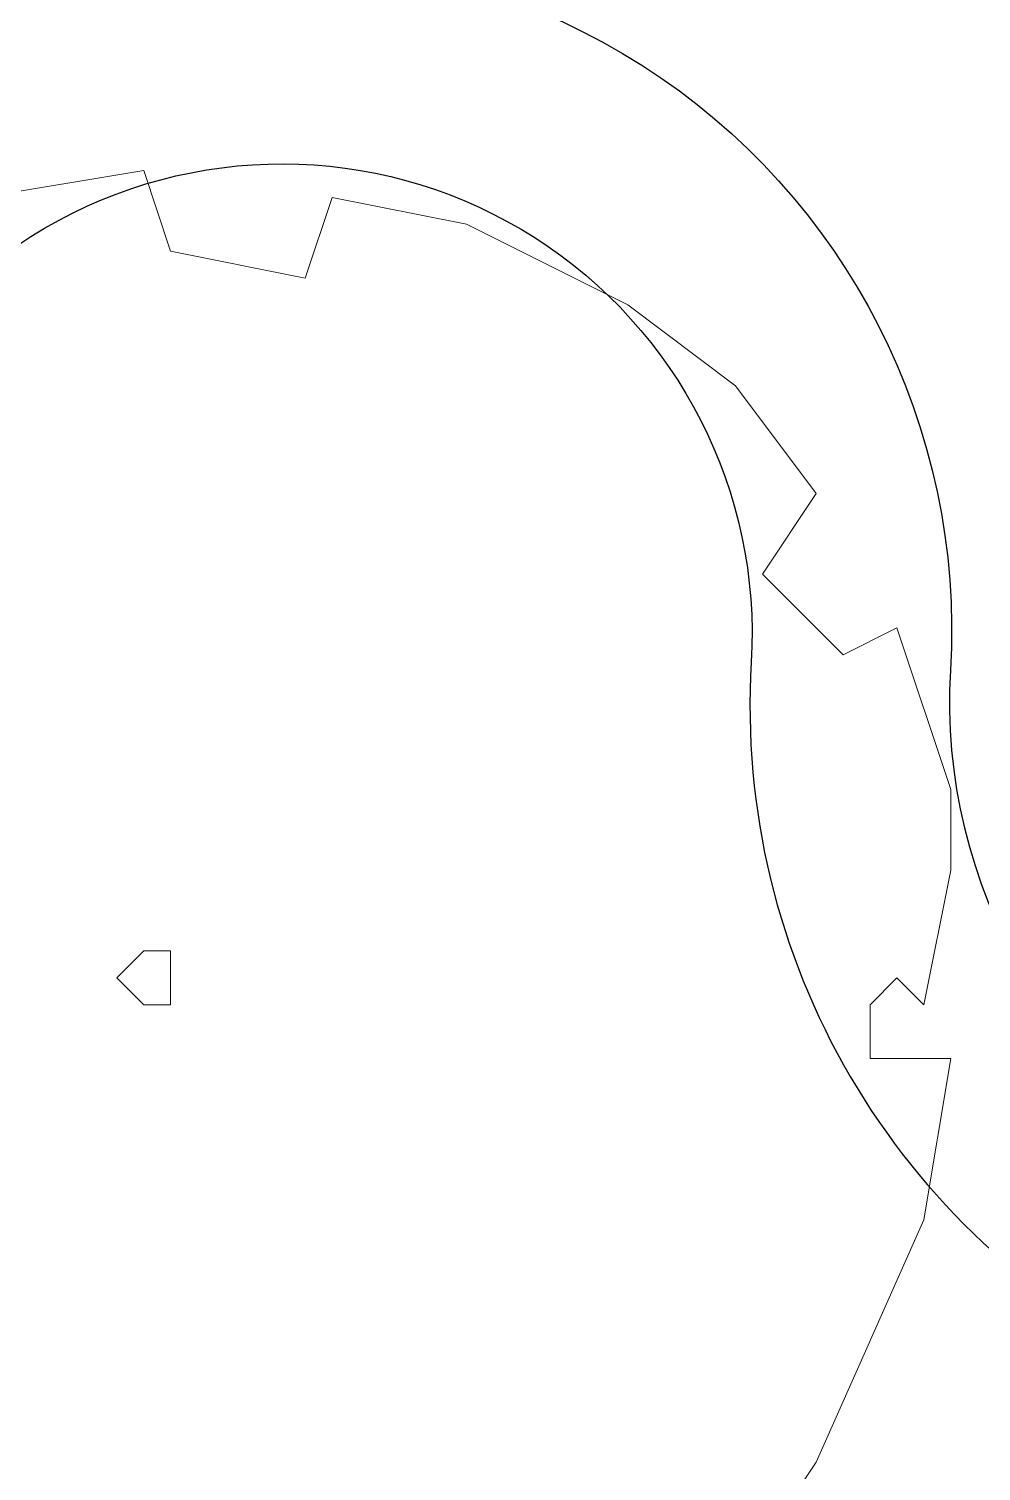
# Model space of a CAD drawing. Header units: inches. Extents: x -1 to 125, y -2 to 87.
# Drawn here: x 66.062 to 68.449, y 35.884 to 39.497 of the extents above; entities that cross this region are included whole.
import ezdxf

# ---------------------------------------------------------------- set-up
doc = ezdxf.new("R2010")
doc.units = ezdxf.units.IN
doc.header["$MEASUREMENT"] = 0
doc.layers.add('POHON', color=98, linetype='Continuous', lineweight=5)

# ---------------------------------------------------------------- blocks, each defined once
blk = doc.blocks.new('PHN-1')
at = {"linetype": 'Continuous'}
for points in [[(886.6425, -157.7585), (886.9122, -158.3652), (886.9796, -158.7697), (886.7773, -158.7697), (886.7773, -158.9045), (886.8448, -158.972), (886.9122, -158.9045), (886.9796, -159.2416), (886.9796, -159.4439), (886.8448, -159.8484), (886.7099, -159.7809), (886.5077, -159.9832), (886.6425, -160.1854), (886.4403, -160.4551), (886.1706, -160.6574), (885.7661, -160.8596), (885.429, -160.927), (885.3616, -160.7248), (885.0245, -160.7922), (884.9571, -160.9944), (884.1481, -160.8596)], [(886.5077, -157.5562), (886.6425, -157.7585)], [(884.8897, -158.972), (884.8897, -158.972), (884.9571, -158.9045), (885.0245, -158.9045), (885.0245, -158.972), (885.0245, -159.0394), (885.0245, -159.0394), (884.9571, -159.0394), (884.8897, -158.972)]]:
    blk.add_lwpolyline(points, dxfattribs=at)
blk = doc.blocks.new('A-DAS')
blk.add_lwpolyline([(12.1687, 29.8457, 0.624529), (10.1867, 26.8695, -0.401496), (9.6963, 25.8055, 1.876625), (12.4162, 23.9293, -1.024101), (14.7703, 23.8444, 1.218456), (18.3413, 24.3347, -0.585238), (19.8293, 26.0101, 1.343335), (16.9479, 30.8841, -0.251496), (12.1687, 29.8457, 1.906042)], format="xyb")
blk.add_lwpolyline([(12.0695, 29.3641, 0.626221), (10.6391, 27.0974, -0.414194), (9.8796, 25.3503, 1.876625), (11.9162, 23.9455, -1.024101), (15.2694, 23.8245, 1.218456), (17.8687, 24.1814, -0.560869), (19.8068, 26.5318, 1.32248), (17.2965, 30.5345, -0.251106)], format="xyb", close=True)
at = {"layer": 'POHON', "xscale": -1, "rotation": 180}
blk.add_blockref('PHN-1', (-871.7093, -135.918), dxfattribs=at)

msp = doc.modelspace()

# ---------------------------------------------------------------- block references
msp.add_blockref('A-DAS', (53.1023, 14.0662))

doc.saveas('drawing.dxf')
